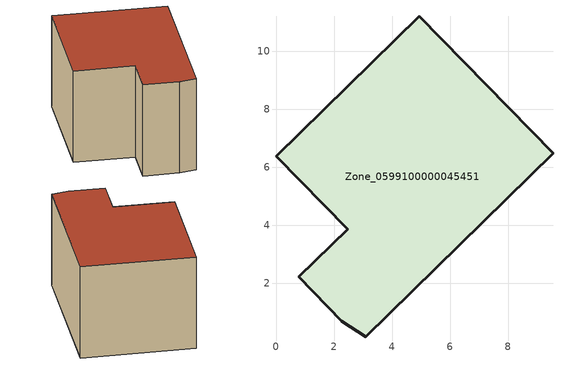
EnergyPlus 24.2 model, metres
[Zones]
Zone_0599100000045451
 floor ground (C_G): 4.94,11.21 9.55,6.48 3.1,0.16 2.26,0.7 0.78,2.22 2.47,3.86 0,6.39 z0
 wall outside (C_F): 2.26,0.7 3.1,0.16 9.55,6.48 4.94,11.21 0,6.39 2.47,3.86 0.78,2.22 2.26,0.7 z0:5.75
 roof outside (C_R): 3.1,0.16 9.55,6.48 4.94,11.21 0,6.39 2.47,3.86 0.78,2.22 2.26,0.7 z5.75
[BUILDING]
Pand.0599100000045451: North Axis=0; Terrain=City; Loads Convergence Tolerance Value=0.04; Temperature Convergence Tolerance Value=0.4; Solar Distribution=FullExterior; Maximum Number of Warmup Days=25; Minimum Number of Warmup Days=1
[Site:Location]
Rotterdam.The.Hague.AP_ZH_NLD Design_Conditions: Latitude=51.96; Longitude=4.45; Time Zone=1; Elevation=-4.5
[SITE:GROUNDTEMPERATURE:BUILDINGSURFACE]
18, 18, 18, 18, 18, 18, 18, 18, 18, 18, 18, 18
[MATERIAL] Thermal Absorptance=0.9; Solar Absorptance=0.7; Visible Absorptance=0.7
Name | Roughness | Thickness | Conductivity | Density | Specific Heat
G.TI.1975-1991 | MediumSmooth | 0.15 | 0.288461 | 540 | 1210
F.TI.1975-1991 | Rough | 0.3 | 0.230769 | 1920 | 840
R.TI.1975-1991 | MediumRough | 0.2 | 0.153846 | 1500 | 1000
[CONSTRUCTION]
C_G: G.TI.1975-1991
C_F: F.TI.1975-1991
C_R: R.TI.1975-1991
[ZONE]
Zone_0599100000045451: Type=1; Multiplier=1; Ceiling Height=Autocalculate; Volume=Autocalculate; Floor Area=autocalculate; Part of Total Floor Area=Yes
[ZONEINFILTRATION:DESIGNFLOWRATE]
Infil_Zone_0599100000045451: Zone or ZoneList or Space or SpaceList=Zone_0599100000045451; Schedule=AlwaysOn; Design Flow Rate Calculation Method=Flow/Area; Flow Rate per Floor Area=0.003; Constant Term Coefficient=1; Temperature Term Coefficient=0; Velocity Term Coefficient=0; Velocity Squared Term Coefficient=0
[HVACTEMPLATE:ZONE:IDEALLOADSAIRSYSTEM]
Zone_0599100000045451: Maximum Heating Supply Air Temperature=50; Minimum Cooling Supply Air Temperature=13; Maximum Heating Supply Air Humidity Ratio=0.0156; Minimum Cooling Supply Air Humidity Ratio=0.0077; Heating Limit=NoLimit; Cooling Limit=NoLimit; Dehumidification Control Type=ConstantSensibleHeatRatio; Cooling Sensible Heat Ratio=0.7; Dehumidification Setpoint=60; Humidification Control Type=None; Humidification Setpoint=30; Outdoor Air Method=None; Outdoor Air Flow Rate per Person=0.00944; Outdoor Air Flow Rate per Zone Floor Area=0; Outdoor Air Flow Rate per Zone=0; Demand Controlled Ventilation Type=None; Outdoor Air Economizer Type=NoEconomizer; Heat Recovery Type=None; Sensible Heat Recovery Effectiveness=0.7; Latent Heat Recovery Effectiveness=0.65
[ZONECONTROL:THERMOSTAT]
ThermostatControl_Zone_0599100000045451: Zone or ZoneList=Zone_0599100000045451; Control Type Schedule=DualSetpointControlType; Control 1=Thermostat_Zone_0599100000045451; Temperature Difference Between Cutout And Setpoint=0
[THERMOSTATSETPOINT:DUALSETPOINT]
Thermostat_Zone_0599100000045451: Heating Setpoint Temperature Schedule=HeatingSetpoint_Zone_0599100000045451; Cooling Setpoint Temperature Schedule=CoolingSetpoint_Zone_0599100000045451
[SCHEDULE:COMPACT]
HeatingSetpoint_Zone_0599100000045451: Through: 12/31, For: AllDays, Until: 24:00, 21
CoolingSetpoint_Zone_0599100000045451: Through: 12/31, For: AllDays, Until: 24:00, 24
DualSetpointControlType: Through: 12/31, For: AllDays, Until: 24:00, 4
AlwaysOn: Through: 12/31, For: AllDays, Until: 24:00, 1
